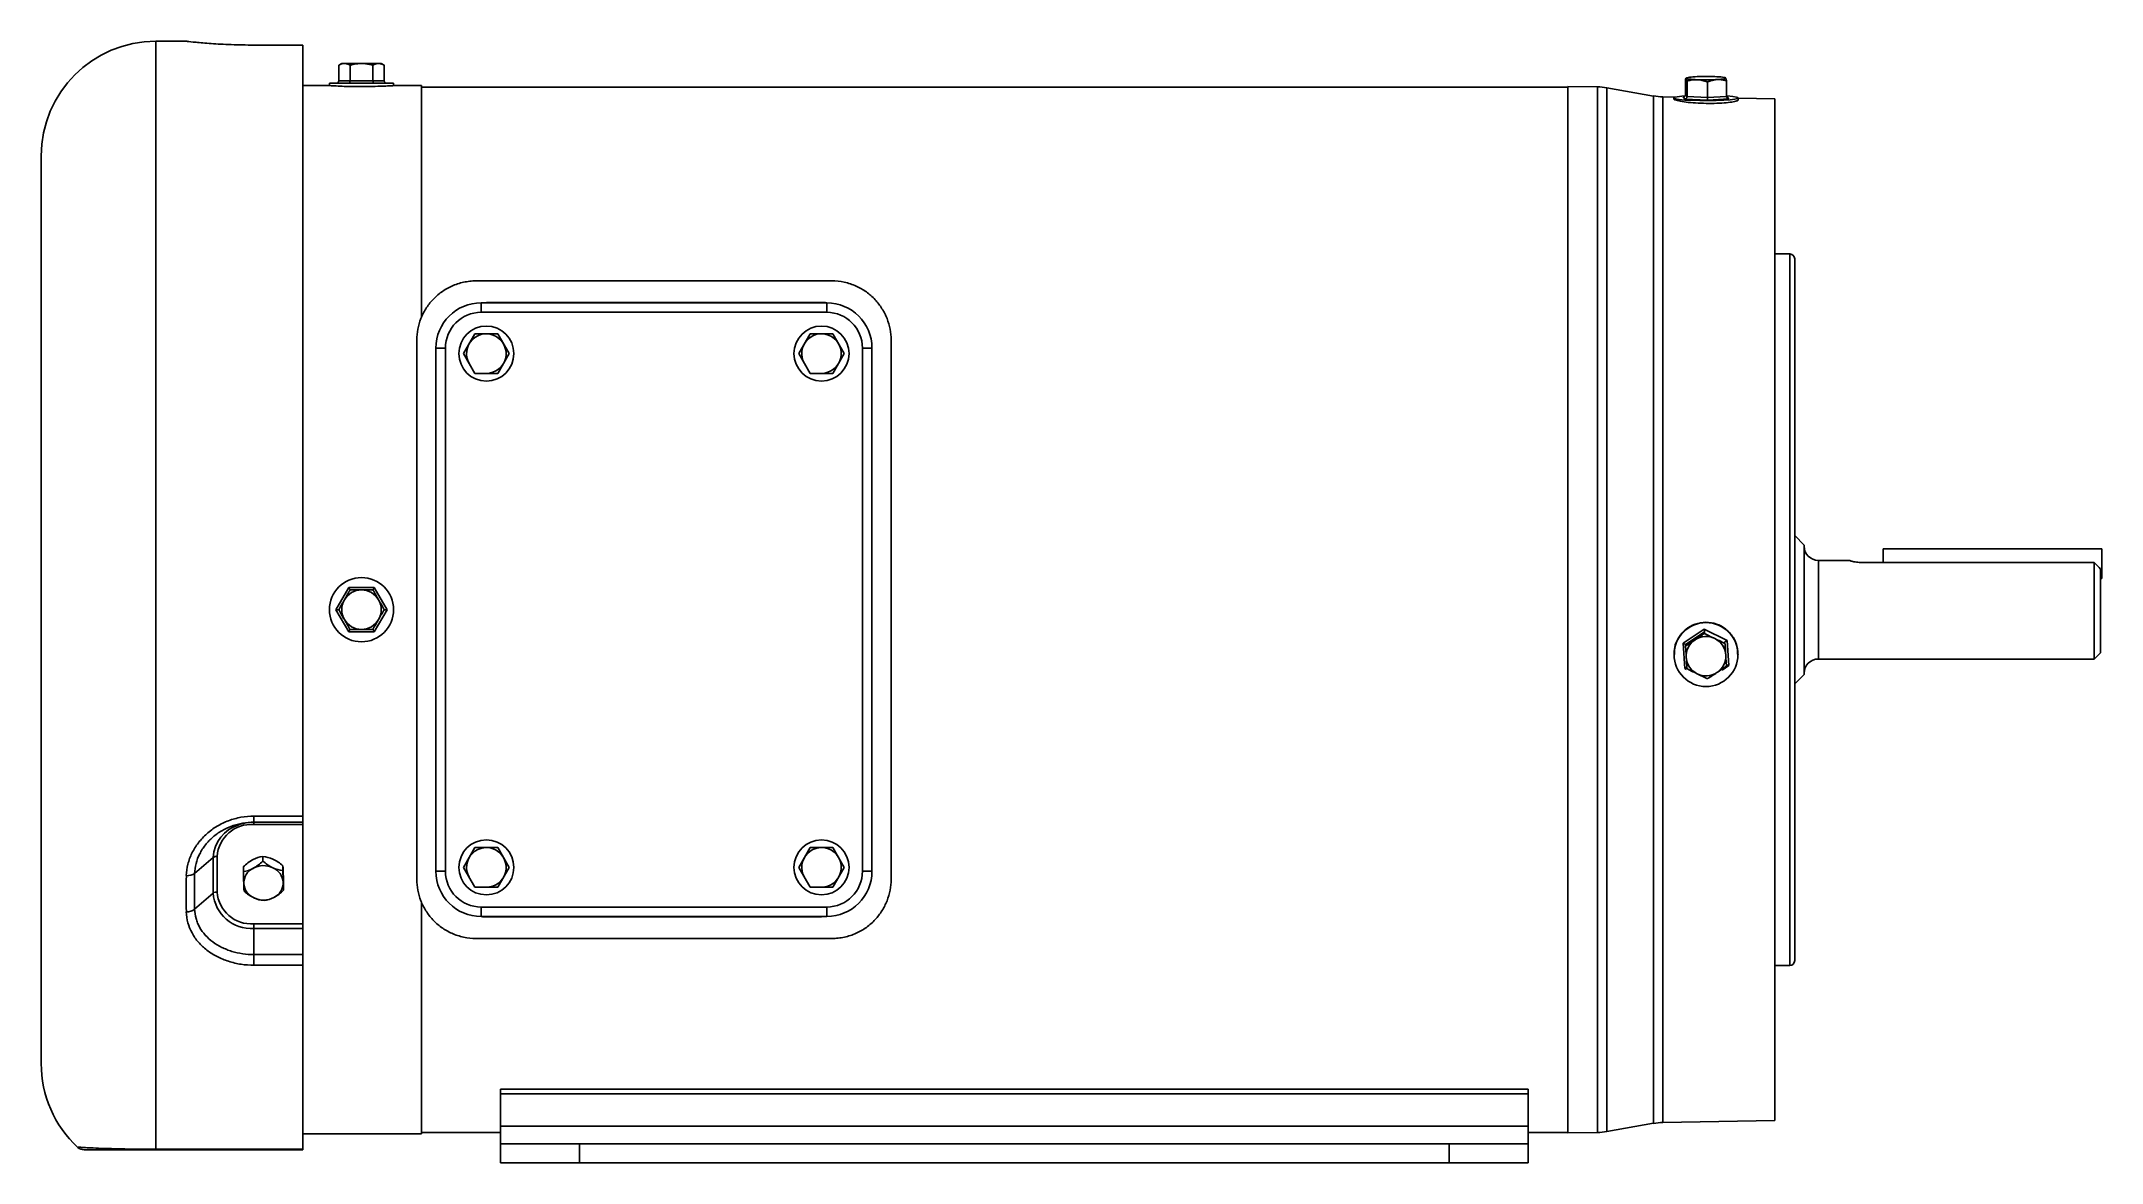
# Paper-space layout '_Front' of a CAD drawing. Header units: inches. Extents: x -6 to 7, y -3.5 to 3.6.
import ezdxf

# ---------------------------------------------------------------- set-up
doc = ezdxf.new("R2010")
doc.units = ezdxf.units.IN
doc.header["$MEASUREMENT"] = 0

psp = doc.layouts.new('_Front')

# ---------------------------------------------------------------- linework, layer by layer
at = {"color": 7, "linetype": 'Continuous', "lineweight": 25}
for p, q in [((-5.108, 3.596), (-5.305, 3.596)), ((-5.305, 3.596), (-5.305, -3.416)), ((-4.375, 3.571), (-4.685, 3.571)), ((-4.375, 3.571), (-4.685, 3.571)), ((-4.685, 3.571), (-4.685, 3.571)), ((-4.375, 3.571), (-4.375, -3.416)), ((-4.13, 3.455), (-4.149, 3.444)), ((-4.149, 3.444), (-4.149, 3.345)), ((-4.077, 3.444), (-4.077, 3.345)), ((-3.933, 3.444), (-3.933, 3.345)), ((-3.861, 3.444), (-3.88, 3.455)), ((-3.861, 3.444), (-3.861, 3.345)), ((-4.208, 3.315), (-4.375, 3.315)), ((-4.208, 3.33), (-4.208, 3.315)), ((-4.208, 3.33), (-3.802, 3.33)), ((-4.149, 3.345), (-3.861, 3.345)), ((-3.625, 3.315), (-3.805, 3.315)), ((-3.802, 3.315), (-3.802, 3.33)), ((-3.625, 3.315), (-3.625, 1.852)), ((3.625, 3.306), (-3.625, 3.306)), ((3.814, 3.307), (3.625, 3.31)), ((3.625, 3.31), (3.625, -3.31)), ((4.167, 3.249), (3.873, 3.301)), ((4.371, 3.357), (4.371, 3.258)), ((4.377, 3.364), (4.372, 3.361)), ((4.38, 3.344), (4.38, 3.246)), ((4.509, 3.338), (4.509, 3.24)), ((4.625, 3.363), (4.623, 3.364)), ((4.624, 3.362), (4.625, 3.363)), ((4.629, 3.345), (4.629, 3.247)), ((4.304, 3.242), (4.226, 3.244)), ((4.297, 3.238), (4.297, 3.23)), ((4.355, 3.244), (4.366, 3.23)), ((4.366, 3.23), (4.511, 3.224)), ((4.371, 3.258), (4.38, 3.246)), ((4.38, 3.246), (4.509, 3.24)), ((4.509, 3.24), (4.629, 3.247)), ((4.511, 3.224), (4.645, 3.231)), ((4.645, 3.231), (4.634, 3.245)), ((4.703, 3.223), (4.703, 3.238)), ((4.936, 3.231), (4.703, 3.235)), ((4.936, 3.231), (4.936, -3.231)), ((-6.031, -2.87), (-6.031, 2.87)), ((5.031, 2.25), (4.936, 2.25)), ((5.061, 2.22), (5.061, -2.22)), ((-3.28, 2.08), (-1.03, 2.08)), ((-3.248, 1.941), (-1.062, 1.941)), ((-3.248, 1.941), (-3.248, 1.881)), ((-1.062, 1.881), (-3.248, 1.881)), ((-3.215, 1.943), (-3.227, 1.941)), ((-1.095, 1.943), (-3.215, 1.943)), ((-1.062, 1.941), (-1.062, 1.881)), ((-3.655, -1.705), (-3.655, 1.705)), ((-3.359, 1.62), (-3.287, 1.745)), ((-3.143, 1.745), (-3.287, 1.745)), ((-3.143, 1.745), (-3.071, 1.62)), ((-1.239, 1.62), (-1.167, 1.745)), ((-1.023, 1.745), (-1.167, 1.745)), ((-1.023, 1.745), (-0.951, 1.62)), ((-0.655, 1.705), (-0.655, -1.705)), ((-3.534, -1.655), (-3.534, 1.655)), ((-3.534, 1.655), (-3.474, 1.655)), ((-3.474, 1.655), (-3.474, -1.655)), ((-3.287, 1.495), (-3.359, 1.62)), ((-3.143, 1.495), (-3.071, 1.62)), ((-1.167, 1.495), (-1.239, 1.62)), ((-1.023, 1.495), (-0.951, 1.62)), ((-0.836, -1.655), (-0.836, 1.655)), ((-0.836, 1.655), (-0.777, 1.655)), ((-0.777, 1.655), (-0.777, -1.655)), ((-3.287, 1.495), (-3.143, 1.495)), ((-1.167, 1.495), (-1.023, 1.495)), ((5.121, 0.409), (5.061, 0.469)), ((5.121, -0.409), (5.121, 0.409)), ((5.402, 0.312), (5.211, 0.312)), ((5.496, 0.298), (6.956, 0.298)), ((5.621, 0.385), (5.621, 0.298)), ((5.621, 0.385), (7.004, 0.385)), ((6.956, -0.312), (6.956, 0.298)), ((7.004, 0.385), (7.004, 0.197)), ((-4.086, 0.14), (-4.167, 0)), ((-3.924, 0.14), (-4.086, 0.14)), ((-3.843, 0), (-3.924, 0.14)), ((6.996, 0.256), (6.996, -0.272)), ((6.996, 0.197), (7.004, 0.197)), ((-4.167, 0), (-4.086, -0.14)), ((-3.924, -0.14), (-3.843, 0)), ((4.489, -0.123), (4.355, -0.212)), ((4.634, -0.194), (4.489, -0.123)), ((-4.086, -0.14), (-3.924, -0.14)), ((4.355, -0.212), (4.366, -0.373)), ((4.491, -0.141), (4.371, -0.221)), ((4.371, -0.23), (4.371, -0.221)), ((4.491, -0.141), (4.491, -0.15)), ((4.645, -0.354), (4.634, -0.194)), ((4.297, -0.283), (4.297, -0.283)), ((4.629, -0.357), (4.629, -0.348)), ((4.703, -0.283), (4.703, -0.282)), ((5.211, -0.312), (6.956, -0.312)), ((6.956, -0.312), (6.996, -0.272)), ((5.061, -0.469), (5.121, -0.409)), ((-4.685, -1.306), (-4.375, -1.306)), ((-4.685, -1.359), (-4.685, -1.306)), ((-4.375, -1.344), (-4.685, -1.344)), ((-4.375, -1.359), (-4.685, -1.359)), ((-4.918, -1.56), (-4.918, -1.786)), ((-4.629, -1.59), (-4.629, -1.562)), ((-3.359, -1.63), (-3.287, -1.505)), ((-3.143, -1.505), (-3.287, -1.505)), ((-3.143, -1.505), (-3.071, -1.63)), ((-1.239, -1.63), (-1.167, -1.505)), ((-1.023, -1.505), (-1.167, -1.505)), ((-1.023, -1.505), (-0.951, -1.63)), ((-5.061, -1.669), (-4.944, -1.568)), ((-4.944, -1.793), (-4.944, -1.568)), ((-4.752, -1.655), (-4.752, -1.627)), ((-4.502, -1.649), (-4.502, -1.621)), ((-3.534, -1.655), (-3.474, -1.655)), ((-3.287, -1.755), (-3.359, -1.63)), ((-3.143, -1.755), (-3.071, -1.63)), ((-1.167, -1.755), (-1.239, -1.63)), ((-1.023, -1.755), (-0.951, -1.63)), ((-0.836, -1.655), (-0.777, -1.655)), ((-5.061, -1.894), (-4.944, -1.793)), ((-4.498, -1.774), (-4.498, -1.746)), ((-3.287, -1.755), (-3.143, -1.755)), ((-1.167, -1.755), (-1.023, -1.755)), ((-3.625, -1.852), (-3.625, -3.315)), ((-3.248, -1.881), (-3.248, -1.941)), ((-3.248, -1.881), (-1.062, -1.881)), ((-1.062, -1.941), (-3.248, -1.941)), ((-3.24, -1.942), (-3.215, -1.943)), ((-3.215, -1.943), (-1.095, -1.943)), ((-1.095, -1.943), (-1.083, -1.941)), ((-1.062, -1.881), (-1.062, -1.941)), ((-4.685, -1.987), (-4.375, -1.987)), ((-4.685, -2.249), (-4.685, -1.987)), ((-4.375, -2.017), (-4.685, -2.017)), ((-1.03, -2.08), (-3.28, -2.08)), ((-4.685, -2.181), (-4.375, -2.181)), ((-4.375, -2.249), (-4.685, -2.249)), ((4.936, -2.25), (5.031, -2.25)), ((3.375, -3.034), (-3.125, -3.034)), ((-3.125, -3.499), (-3.125, -3.034)), ((3.375, -3.062), (-3.125, -3.062)), ((3.375, -3.034), (3.375, -3.499)), ((3.873, -3.301), (4.167, -3.249)), ((4.226, -3.244), (4.936, -3.231)), ((-4.375, -3.315), (-3.625, -3.315)), ((-3.625, -3.306), (-3.125, -3.306)), ((-3.125, -3.267), (3.375, -3.267)), ((-3.125, -3.379), (3.375, -3.379)), ((-2.625, -3.379), (-2.625, -3.499)), ((2.875, -3.499), (2.875, -3.379)), ((3.375, -3.306), (3.625, -3.306)), ((3.625, -3.31), (3.814, -3.307)), ((-5.305, -3.413), (-4.375, -3.413)), ((-4.375, -3.416), (-5.305, -3.416)), ((-3.125, -3.499), (3.375, -3.499))]:
    psp.add_line(p, q, dxfattribs=at)
at = {"color": 8, "linetype": 'Continuous', "lineweight": 25}
for p, q in [((3.814, -3.307), (3.814, 3.307)), ((3.873, -3.301), (3.873, 3.301)), ((4.167, -3.249), (4.167, 3.249)), ((4.226, -3.244), (4.226, 3.244)), ((5.031, 2.25), (5.031, -2.25)), ((-3.215, 1.943), (-3.215, 1.941)), ((-1.095, 1.943), (-1.095, 1.941)), ((5.211, -0.312), (5.211, 0.312)), ((4.366, -0.373), (4.377, -0.378)), ((4.603, -0.382), (4.645, -0.354)), ((-3.215, -1.943), (-3.215, -1.941)), ((-1.095, -1.943), (-1.095, -1.941))]:
    psp.add_line(p, q, dxfattribs=at)
at = {"color": 7, "linetype": 'Continuous', "lineweight": 25, "flags": 128}
for points in [[(4.368, 3.251), (4.347, 3.249), (4.318, 3.245), (4.301, 3.241), (4.298, 3.236), (4.308, 3.232), (4.331, 3.228), (4.366, 3.224), (4.41, 3.222), (4.46, 3.22), (4.513, 3.22), (4.565, 3.221), (4.613, 3.223), (4.653, 3.226), (4.682, 3.23), (4.699, 3.234), (4.702, 3.239), (4.692, 3.243), (4.669, 3.247), (4.634, 3.251), (4.629, 3.251)], [(-4.779, -1.359), (-4.735, -1.348), (-4.685, -1.344)]]:
    psp.add_lwpolyline(points, dxfattribs=at)
at = {"color": 7, "linetype": 'Continuous', "lineweight": 25}
for centre, radius in [((-3.215, 1.62), 0.174), ((-1.095, 1.62), 0.174), ((-4.005, 0), 0.203), ((4.5, -0.284), 0.202), ((-3.215, -1.63), 0.174), ((-1.095, -1.63), 0.174)]:
    psp.add_circle(centre, radius, dxfattribs=at)
for centre, radius, start, end in [((-5.305, 2.87), 0.726, 90, 180), ((3.808, 2.932), 0.375, 80, 89), ((4.233, 3.619), 0.375, 260, 269), ((5.031, 2.22), 0.03, 0, 90), ((-3.248, 1.655), 0.286, 90, 180), ((-3.248, 1.655), 0.226, 90, 180), ((-1.062, 1.655), 0.286, 0, 90), ((-1.062, 1.655), 0.226, 0, 90), ((-3.215, 1.62), 0.125, 270, 210), ((-1.095, 1.62), 0.125, 270, 210), ((5.211, 0.402), 0.09, 180, 270), ((5.211, -0.402), 0.09, 90, 180), ((-4.7, -1.577), 0.219, 86.1887, 175.5981), ((-4.92, -1.602), 0.0415, 87.0645, 125.1397), ((-4.617, -1.707), 0.146, 94.7699, 120.2251), ((-4.633, -1.711), 0.149, 63.0682, 88.4422), ((-3.215, -1.63), 0.125, 270, 210), ((-1.095, -1.63), 0.125, 270, 210), ((-0.365, -1.797), 4.749, 178.6185, 181.3815), ((-5.106, -1.597), 0.0857, 265.9042, 302.332), ((-0.47, -1.782), 4.592, 178.5951, 181.4049), ((-4.573, -1.801), 0.25, 118.1771, 135.9097), ((-4.764, -1.51), 0.146, 274.7699, 300.2251), ((2.069, -1.5), 6.823, 181.3011, 181.9393), ((-4.644, -1.731), 0.106, 116.0439, 180.2274), ((-4.809, -1.416), 0.25, 298.1771, 315.9097), ((-4.625, -1.761), 0.142, 65.2704, 117.6849), ((-4.465, -1.415), 0.24, 226.637, 245.049), ((-4.667, -1.795), 0.24, 46.637, 65.049), ((-4.608, -1.732), 0.108, 3.8739, 67.1288), ((-4.498, -1.5), 0.149, 243.0682, 268.4422), ((-6.259, -1.722), 1.76, 1.7138, 3.31), ((2.319, -1.494), 6.823, 181.3011, 181.9393), ((-11.319, -1.901), 6.823, 1.3011, 1.9393), ((-3.248, -1.655), 0.286, 180, 270), ((-3.248, -1.655), 0.226, 180, 270), ((-1.062, -1.655), 0.226, 270, 0), ((-1.062, -1.655), 0.286, 270, 0), ((-4.92, -1.827), 0.0415, 87.0645, 125.1397), ((-4.701, -1.774), 0.243, 184.4019, 273.8113), ((-4.7, -1.769), 0.219, 184.4019, 273.8113), ((-4.642, -1.724), 0.108, 183.8739, 247.1288), ((-2.991, -1.679), 1.76, 181.7138, 183.31), ((-4.583, -1.606), 0.24, 226.637, 245.049), ((-4.625, -1.695), 0.142, 245.2704, 297.6849), ((-4.617, -1.69), 0.149, 243.0682, 268.4422), ((-4.633, -1.694), 0.146, 274.7699, 300.2251), ((-4.606, -1.725), 0.106, 296.0439, 0.2274), ((-4.677, -1.6), 0.25, 298.1771, 315.9097), ((-2.741, -1.672), 1.76, 181.7138, 183.31), ((-5.11, -1.831), 0.0807, 268.2122, 307.8013), ((5.031, -2.22), 0.03, 270, 360), ((-5.305, -2.87), 0.726, 180, 227.0557), ((4.233, -3.619), 0.375, 91, 100), ((3.808, -2.932), 0.375, 271, 280), ((-5.76, -3.356), 0.06, 229.7708, 270)]:
    psp.add_arc(centre, radius, start, end, dxfattribs=at)
at = {"color": 8, "linetype": 'Continuous', "lineweight": 25}
psp.add_arc((-4.712, -1.582), 0.232, 106.7945, 176.6191, dxfattribs=at)
at = {"color": 7, "linetype": 'Continuous', "lineweight": 25}
for points, knots in [([(-4.685, 3.571), (-4.734, 3.572), (-4.831, 3.573), (-4.961, 3.581), (-5.057, 3.589), (-5.11, 3.595), (-5.109, 3.595), (-5.108, 3.595)], [0, 0, 0, 0, 0.218144, 0.436303, 0.653988, 0.868903, 1, 1, 1, 1]), ([(-4.113, 3.455), (-4.115, 3.455), (-4.118, 3.455), (-4.122, 3.454), (-4.127, 3.454), (-4.132, 3.452), (-4.14, 3.449), (-4.146, 3.446), (-4.149, 3.444)], [0, 0, 0, 0, 0.1191638, 0.2397227, 0.3618656, 0.4857743, 0.7342655, 1, 1, 1, 1]), ([(-4.077, 3.444), (-4.079, 3.445), (-4.082, 3.447), (-4.087, 3.449), (-4.091, 3.451), (-4.097, 3.453), (-4.104, 3.455), (-4.11, 3.455), (-4.113, 3.455)], [0, 0, 0, 0, 0.135068, 0.265787, 0.392274, 0.514662, 0.760355, 1, 1, 1, 1]), ([(-4.113, 3.455), (-4.102, 3.455), (-4.086, 3.455), (-4.049, 3.455), (-4.027, 3.455), (-4.005, 3.455)], [0, 0, 0, 0, 0.5, 0.5, 1, 1, 1, 1]), ([(-4.005, 3.455), (-4.008, 3.455), (-4.014, 3.455), (-4.023, 3.454), (-4.031, 3.454), (-4.043, 3.452), (-4.059, 3.449), (-4.071, 3.446), (-4.077, 3.444)], [0, 0, 0, 0, 0.119134, 0.239661, 0.361771, 0.485644, 0.734213, 1, 1, 1, 1]), ([(-3.933, 3.444), (-3.936, 3.445), (-3.942, 3.447), (-3.952, 3.449), (-3.961, 3.451), (-3.973, 3.453), (-3.987, 3.455), (-3.999, 3.455), (-4.005, 3.455)], [0, 0, 0, 0, 0.135032, 0.265717, 0.392175, 0.514535, 0.760293, 1, 1, 1, 1]), ([(-4.005, 3.455), (-3.983, 3.455), (-3.961, 3.455), (-3.924, 3.455), (-3.908, 3.455), (-3.897, 3.455)], [0, 0, 0, 0, 0.5, 0.5, 1, 1, 1, 1]), ([(-3.897, 3.455), (-3.898, 3.455), (-3.901, 3.455), (-3.906, 3.454), (-3.91, 3.454), (-3.916, 3.452), (-3.924, 3.449), (-3.93, 3.446), (-3.933, 3.444)], [0, 0, 0, 0, 0.11917, 0.239736, 0.361885, 0.4858, 0.734292, 1, 1, 1, 1]), ([(-3.861, 3.444), (-3.862, 3.445), (-3.865, 3.447), (-3.87, 3.449), (-3.875, 3.451), (-3.881, 3.453), (-3.888, 3.455), (-3.894, 3.455), (-3.897, 3.455)], [0, 0, 0, 0, 0.134916, 0.265485, 0.391827, 0.514071, 0.760071, 1, 1, 1, 1]), ([(-3.805, 3.315), (-3.804, 3.315), (-3.801, 3.315), (-3.82, 3.314), (-3.859, 3.312), (-3.916, 3.31), (-3.983, 3.309), (-4.052, 3.309), (-4.116, 3.31), (-4.167, 3.313), (-4.201, 3.315), (-4.206, 3.315), (-4.208, 3.315)], [0, 0, 0, 0, 0.036784, 0.143948, 0.251186, 0.3586, 0.466017, 0.57326, 0.680423, 0.787724, 0.895167, 1, 1, 1, 1]), ([(-4.149, 3.345), (-4.149, 3.344), (-4.149, 3.343), (-4.15, 3.341), (-4.151, 3.339), (-4.152, 3.337), (-4.154, 3.335), (-4.156, 3.333), (-4.159, 3.331), (-4.163, 3.33), (-4.165, 3.33), (-4.167, 3.33)], [0, 0, 0, 0, 0.084476, 0.171269, 0.260932, 0.353968, 0.450828, 0.574732, 0.714344, 0.833102, 1, 1, 1, 1]), ([(-4.077, 3.345), (-4.077, 3.344), (-4.077, 3.343), (-4.078, 3.341), (-4.078, 3.339), (-4.079, 3.337), (-4.08, 3.335), (-4.081, 3.333), (-4.082, 3.331), (-4.084, 3.33), (-4.085, 3.33), (-4.086, 3.33)], [0, 0, 0, 0, 0.084476, 0.171269, 0.260932, 0.353968, 0.450828, 0.574732, 0.714344, 0.833102, 1, 1, 1, 1]), ([(-3.933, 3.345), (-3.933, 3.344), (-3.933, 3.343), (-3.932, 3.341), (-3.932, 3.339), (-3.931, 3.337), (-3.93, 3.335), (-3.929, 3.333), (-3.928, 3.331), (-3.926, 3.33), (-3.925, 3.33), (-3.924, 3.33)], [0, 0, 0, 0, 0.084477, 0.171274, 0.260945, 0.353994, 0.45087, 0.574655, 0.714328, 0.833072, 1, 1, 1, 1]), ([(-3.861, 3.345), (-3.861, 3.344), (-3.861, 3.343), (-3.86, 3.341), (-3.859, 3.339), (-3.858, 3.337), (-3.856, 3.335), (-3.854, 3.333), (-3.851, 3.331), (-3.847, 3.33), (-3.845, 3.33), (-3.843, 3.33)], [0, 0, 0, 0, 0.084477, 0.171274, 0.260945, 0.353994, 0.45087, 0.574655, 0.714328, 0.833072, 1, 1, 1, 1]), ([(4.375, 3.361), (4.375, 3.362), (4.375, 3.362), (4.374, 3.362), (4.374, 3.362), (4.373, 3.362), (4.372, 3.36), (4.371, 3.358), (4.371, 3.357)], [0, 0, 0, 0, 0.1191638, 0.2397227, 0.3618656, 0.4857743, 0.7342655, 1, 1, 1, 1]), ([(4.431, 3.371), (4.412, 3.37), (4.398, 3.369), (4.378, 3.365), (4.374, 3.363), (4.375, 3.361)], [0, 0, 0, 0, 0.5, 0.5, 1, 1, 1, 1]), ([(4.375, 3.361), (4.377, 3.36), (4.384, 3.358), (4.408, 3.355), (4.425, 3.353), (4.445, 3.352)], [0, 0, 0, 0, 0.5, 0.5, 1, 1, 1, 1]), ([(4.38, 3.344), (4.38, 3.345), (4.379, 3.347), (4.379, 3.351), (4.378, 3.353), (4.377, 3.356), (4.376, 3.359), (4.376, 3.361), (4.375, 3.361)], [0, 0, 0, 0, 0.1350681, 0.2657866, 0.3922742, 0.5146617, 0.7603551, 1, 1, 1, 1]), ([(4.445, 3.352), (4.442, 3.352), (4.437, 3.353), (4.429, 3.352), (4.421, 3.352), (4.41, 3.351), (4.397, 3.348), (4.386, 3.346), (4.38, 3.344)], [0, 0, 0, 0, 0.119134, 0.239661, 0.361771, 0.485644, 0.734213, 1, 1, 1, 1]), ([(4.555, 3.372), (4.536, 3.373), (4.514, 3.373), (4.47, 3.373), (4.449, 3.372), (4.431, 3.371)], [0, 0, 0, 0, 0.5, 0.5, 1, 1, 1, 1]), ([(4.445, 3.352), (4.464, 3.352), (4.486, 3.351), (4.53, 3.351), (4.551, 3.352), (4.569, 3.353)], [0, 0, 0, 0, 0.5, 0.5, 1, 1, 1, 1]), ([(4.509, 3.338), (4.507, 3.339), (4.501, 3.341), (4.493, 3.344), (4.485, 3.346), (4.474, 3.349), (4.461, 3.351), (4.45, 3.352), (4.445, 3.352)], [0, 0, 0, 0, 0.135032, 0.265717, 0.392175, 0.514535, 0.760293, 1, 1, 1, 1]), ([(4.569, 3.353), (4.567, 3.353), (4.562, 3.353), (4.555, 3.352), (4.547, 3.35), (4.537, 3.348), (4.525, 3.344), (4.515, 3.34), (4.509, 3.338)], [0, 0, 0, 0, 0.11917, 0.239736, 0.361885, 0.4858, 0.734292, 1, 1, 1, 1]), ([(4.625, 3.363), (4.623, 3.365), (4.616, 3.367), (4.592, 3.37), (4.575, 3.371), (4.555, 3.372)], [0, 0, 0, 0, 0.5, 0.5, 1, 1, 1, 1]), ([(4.569, 3.353), (4.588, 3.354), (4.602, 3.356), (4.622, 3.359), (4.626, 3.361), (4.625, 3.363)], [0, 0, 0, 0, 0.5, 0.5, 1, 1, 1, 1]), ([(4.629, 3.345), (4.627, 3.346), (4.622, 3.348), (4.614, 3.349), (4.606, 3.351), (4.596, 3.352), (4.584, 3.354), (4.574, 3.353), (4.569, 3.353)], [0, 0, 0, 0, 0.1349157, 0.2654853, 0.3918269, 0.5140709, 0.7600707, 1, 1, 1, 1]), ([(4.625, 3.363), (4.625, 3.363), (4.625, 3.362), (4.626, 3.361), (4.626, 3.359), (4.627, 3.356), (4.628, 3.352), (4.629, 3.348), (4.629, 3.345)], [0, 0, 0, 0, 0.119164, 0.239723, 0.361866, 0.485774, 0.734265, 1, 1, 1, 1]), ([(4.701, 3.223), (4.702, 3.223), (4.705, 3.221), (4.69, 3.216), (4.656, 3.209), (4.601, 3.204), (4.536, 3.202), (4.466, 3.203), (4.401, 3.207), (4.346, 3.214), (4.311, 3.222), (4.295, 3.228), (4.298, 3.23), (4.299, 3.23)], [0, 0, 0, 0, 0.015122, 0.122403, 0.229702, 0.3371, 0.444474, 0.551699, 0.658898, 0.7663, 0.873872, 0.981309, 1, 1, 1, 1]), ([(4.371, 3.258), (4.37, 3.257), (4.37, 3.256), (4.37, 3.254), (4.369, 3.252), (4.368, 3.25), (4.366, 3.248), (4.364, 3.246), (4.362, 3.245), (4.358, 3.244), (4.356, 3.244), (4.355, 3.244)], [0, 0, 0, 0, 0.084476, 0.171269, 0.260932, 0.353968, 0.450828, 0.574732, 0.714344, 0.833102, 1, 1, 1, 1]), ([(4.38, 3.246), (4.38, 3.245), (4.38, 3.243), (4.379, 3.241), (4.379, 3.239), (4.378, 3.237), (4.376, 3.235), (4.374, 3.233), (4.372, 3.231), (4.369, 3.23), (4.367, 3.23), (4.366, 3.23)], [0, 0, 0, 0, 0.084476, 0.171269, 0.260932, 0.353968, 0.450828, 0.574732, 0.714344, 0.833102, 1, 1, 1, 1]), ([(4.509, 3.24), (4.509, 3.239), (4.509, 3.238), (4.51, 3.236), (4.51, 3.233), (4.51, 3.231), (4.51, 3.229), (4.51, 3.227), (4.51, 3.226), (4.51, 3.224), (4.511, 3.224), (4.511, 3.224)], [0, 0, 0, 0, 0.084477, 0.171274, 0.260945, 0.353994, 0.45087, 0.574655, 0.714328, 0.833072, 1, 1, 1, 1]), ([(4.629, 3.247), (4.63, 3.246), (4.63, 3.245), (4.63, 3.243), (4.631, 3.241), (4.632, 3.239), (4.634, 3.237), (4.636, 3.235), (4.638, 3.233), (4.642, 3.232), (4.644, 3.232), (4.645, 3.231)], [0, 0, 0, 0, 0.0844767, 0.1712737, 0.260945, 0.3539937, 0.4508699, 0.574655, 0.7143281, 0.8330716, 1, 1, 1, 1]), ([(-3.655, 1.705), (-3.655, 1.729), (-3.653, 1.752), (-3.644, 1.797), (-3.638, 1.82), (-3.625, 1.852), (-3.62, 1.863), (-3.61, 1.884), (-3.604, 1.894), (-3.585, 1.924), (-3.571, 1.943), (-3.538, 1.978), (-3.519, 1.995), (-3.479, 2.024), (-3.457, 2.036), (-3.422, 2.052), (-3.41, 2.057), (-3.385, 2.065), (-3.372, 2.069), (-3.347, 2.074), (-3.334, 2.076), (-3.307, 2.079), (-3.294, 2.08), (-3.28, 2.08)], [0, 0, 0, 0, 0.125, 0.125, 0.25, 0.25, 0.3125, 0.3125, 0.375, 0.375, 0.5, 0.5, 0.625, 0.625, 0.75, 0.75, 0.8125, 0.8125, 0.875, 0.875, 0.9375, 0.9375, 1, 1, 1, 1]), ([(-1.03, 2.08), (-1.003, 2.08), (-0.977, 2.077), (-0.938, 2.069), (-0.925, 2.065), (-0.9, 2.057), (-0.888, 2.052), (-0.865, 2.042), (-0.854, 2.036), (-0.832, 2.024), (-0.821, 2.017), (-0.791, 1.995), (-0.773, 1.979), (-0.748, 1.952), (-0.74, 1.943), (-0.725, 1.924), (-0.719, 1.914), (-0.7, 1.884), (-0.689, 1.864), (-0.672, 1.82), (-0.666, 1.797), (-0.657, 1.752), (-0.655, 1.729), (-0.655, 1.705)], [0, 0, 0, 0, 0.125, 0.125, 0.1875, 0.1875, 0.25, 0.25, 0.3125, 0.3125, 0.375, 0.375, 0.5, 0.5, 0.5625, 0.5625, 0.625, 0.625, 0.75, 0.75, 0.875, 0.875, 1, 1, 1, 1]), ([(-1.064, 1.941), (-1.064, 1.941), (-1.074, 1.944), (-1.085, 1.943), (-1.095, 1.943)], [0, 0, 0, 0, 0.04478, 1, 1, 1, 1]), ([(5.496, 0.298), (5.49, 0.298), (5.483, 0.298), (5.471, 0.299), (5.465, 0.299), (5.454, 0.301), (5.449, 0.302), (5.438, 0.303), (5.434, 0.304), (5.421, 0.307), (5.414, 0.309), (5.407, 0.311), (5.405, 0.311), (5.402, 0.312), (5.402, 0.312), (5.402, 0.312)], [0, 0, 0, 0, 0.125, 0.125, 0.25, 0.25, 0.375, 0.375, 0.5, 0.5, 0.75, 0.75, 0.875, 0.875, 1, 1, 1, 1]), ([(-4.086, 0.14), (-4.085, 0.139), (-4.084, 0.138), (-4.083, 0.136), (-4.082, 0.133), (-4.081, 0.131), (-4.079, 0.129), (-4.078, 0.127), (-4.077, 0.125), (-4.077, 0.125), (-4.077, 0.125)], [0, 0, 0, 0, 0.1168102, 0.2121776, 0.2860986, 0.4258117, 0.549727, 0.7088181, 0.8581317, 1, 1, 1, 1]), ([(-3.933, 0.125), (-3.933, 0.125), (-3.933, 0.125), (-3.932, 0.126), (-3.932, 0.126), (-3.931, 0.128), (-3.93, 0.129), (-3.929, 0.131), (-3.928, 0.134), (-3.926, 0.137), (-3.925, 0.139), (-3.924, 0.14)], [0, 0, 0, 0, 0.084477, 0.171274, 0.260945, 0.353994, 0.45087, 0.574655, 0.714328, 0.833072, 1, 1, 1, 1]), ([(-4.149, 0), (-4.149, 0), (-4.149, 0), (-4.15, 0), (-4.151, 0), (-4.152, 0), (-4.154, 0), (-4.156, 0), (-4.159, 0), (-4.163, 0), (-4.165, 0), (-4.167, 0)], [0, 0, 0, 0, 0.084476, 0.171269, 0.260932, 0.353968, 0.450828, 0.574732, 0.714344, 0.833102, 1, 1, 1, 1]), ([(-4.149, 0), (-4.148, 0.003), (-4.145, 0.008), (-4.14, 0.016), (-4.135, 0.024), (-4.129, 0.034), (-4.122, 0.047), (-4.116, 0.057), (-4.113, 0.062)], [0, 0, 0, 0, 0.134916, 0.265485, 0.391827, 0.514071, 0.760071, 1, 1, 1, 1]), ([(-4.113, -0.062), (-4.115, -0.06), (-4.118, -0.055), (-4.122, -0.047), (-4.127, -0.04), (-4.132, -0.029), (-4.14, -0.016), (-4.146, -0.005), (-4.149, 0)], [0, 0, 0, 0, 0.1191638, 0.2397227, 0.3618656, 0.4857743, 0.7342655, 1, 1, 1, 1]), ([(-4.113, 0.062), (-4.124, 0.044), (-4.13, 0.022), (-4.13, -0.022), (-4.124, -0.044), (-4.113, -0.062)], [0, 0, 0, 0, 0.5, 0.5, 1, 1, 1, 1]), ([(-4.005, 0.125), (-4.027, 0.125), (-4.049, 0.119), (-4.086, 0.097), (-4.102, 0.081), (-4.113, 0.062)], [0, 0, 0, 0, 0.5, 0.5, 1, 1, 1, 1]), ([(-4.113, 0.062), (-4.112, 0.065), (-4.109, 0.07), (-4.104, 0.078), (-4.1, 0.085), (-4.094, 0.096), (-4.086, 0.109), (-4.08, 0.12), (-4.077, 0.125)], [0, 0, 0, 0, 0.11917, 0.239736, 0.361885, 0.4858, 0.734292, 1, 1, 1, 1]), ([(-4.077, 0.125), (-4.074, 0.125), (-4.068, 0.125), (-4.058, 0.125), (-4.049, 0.125), (-4.037, 0.125), (-4.023, 0.125), (-4.011, 0.125), (-4.005, 0.125)], [0, 0, 0, 0, 0.135032, 0.265717, 0.392175, 0.514535, 0.760293, 1, 1, 1, 1]), ([(-3.897, 0.062), (-3.908, 0.081), (-3.924, 0.097), (-3.961, 0.119), (-3.983, 0.125), (-4.005, 0.125)], [0, 0, 0, 0, 0.5, 0.5, 1, 1, 1, 1]), ([(-4.005, 0.125), (-4.002, 0.125), (-3.996, 0.125), (-3.987, 0.125), (-3.979, 0.125), (-3.967, 0.125), (-3.951, 0.125), (-3.939, 0.125), (-3.933, 0.125)], [0, 0, 0, 0, 0.119134, 0.239661, 0.361771, 0.485644, 0.734213, 1, 1, 1, 1]), ([(-3.933, 0.125), (-3.931, 0.122), (-3.928, 0.117), (-3.923, 0.109), (-3.919, 0.101), (-3.913, 0.091), (-3.906, 0.078), (-3.9, 0.068), (-3.897, 0.062)], [0, 0, 0, 0, 0.135068, 0.265787, 0.392274, 0.514662, 0.760355, 1, 1, 1, 1]), ([(-3.897, 0.062), (-3.895, 0.06), (-3.892, 0.055), (-3.888, 0.047), (-3.883, 0.04), (-3.878, 0.029), (-3.87, 0.016), (-3.864, 0.005), (-3.861, 0)], [0, 0, 0, 0, 0.119164, 0.239723, 0.361866, 0.485774, 0.734265, 1, 1, 1, 1]), ([(-3.897, -0.062), (-3.886, -0.044), (-3.88, -0.022), (-3.88, 0.022), (-3.886, 0.044), (-3.897, 0.062)], [0, 0, 0, 0, 0.5, 0.5, 1, 1, 1, 1]), ([(-3.861, 0), (-3.862, -0.003), (-3.865, -0.008), (-3.87, -0.016), (-3.875, -0.024), (-3.881, -0.034), (-3.888, -0.047), (-3.894, -0.057), (-3.897, -0.062)], [0, 0, 0, 0, 0.1349157, 0.2654853, 0.3918269, 0.5140709, 0.7600707, 1, 1, 1, 1]), ([(-3.861, 0), (-3.861, 0), (-3.861, 0), (-3.86, 0), (-3.859, 0), (-3.858, 0), (-3.856, 0), (-3.854, 0), (-3.851, 0), (-3.847, 0), (-3.845, 0), (-3.843, 0)], [0, 0, 0, 0, 0.084477, 0.171274, 0.260945, 0.353994, 0.45087, 0.574655, 0.714328, 0.833072, 1, 1, 1, 1]), ([(-4.113, -0.062), (-4.102, -0.081), (-4.086, -0.097), (-4.049, -0.119), (-4.027, -0.125), (-4.005, -0.125)], [0, 0, 0, 0, 0.5, 0.5, 1, 1, 1, 1]), ([(-4.077, -0.125), (-4.079, -0.122), (-4.082, -0.117), (-4.087, -0.109), (-4.091, -0.101), (-4.097, -0.091), (-4.104, -0.078), (-4.11, -0.068), (-4.113, -0.062)], [0, 0, 0, 0, 0.135068, 0.265787, 0.392274, 0.514662, 0.760355, 1, 1, 1, 1]), ([(-4.077, -0.125), (-4.077, -0.125), (-4.077, -0.125), (-4.078, -0.126), (-4.078, -0.126), (-4.079, -0.128), (-4.08, -0.129), (-4.081, -0.131), (-4.082, -0.134), (-4.084, -0.137), (-4.085, -0.139), (-4.086, -0.14)], [0, 0, 0, 0, 0.084476, 0.171269, 0.260932, 0.353968, 0.450828, 0.574732, 0.714344, 0.833102, 1, 1, 1, 1]), ([(-4.005, -0.125), (-4.008, -0.125), (-4.014, -0.125), (-4.023, -0.125), (-4.031, -0.125), (-4.043, -0.125), (-4.059, -0.125), (-4.071, -0.125), (-4.077, -0.125)], [0, 0, 0, 0, 0.119134, 0.239661, 0.361771, 0.485644, 0.734213, 1, 1, 1, 1]), ([(-4.005, -0.125), (-3.983, -0.125), (-3.961, -0.119), (-3.924, -0.097), (-3.908, -0.081), (-3.897, -0.062)], [0, 0, 0, 0, 0.5, 0.5, 1, 1, 1, 1]), ([(-3.933, -0.125), (-3.936, -0.125), (-3.942, -0.125), (-3.952, -0.125), (-3.961, -0.125), (-3.973, -0.125), (-3.987, -0.125), (-3.999, -0.125), (-4.005, -0.125)], [0, 0, 0, 0, 0.135032, 0.265717, 0.392175, 0.514535, 0.760293, 1, 1, 1, 1]), ([(-3.897, -0.062), (-3.898, -0.065), (-3.901, -0.07), (-3.906, -0.078), (-3.91, -0.085), (-3.916, -0.096), (-3.924, -0.109), (-3.93, -0.12), (-3.933, -0.125)], [0, 0, 0, 0, 0.11917, 0.239736, 0.361885, 0.4858, 0.734292, 1, 1, 1, 1]), ([(-3.933, -0.125), (-3.933, -0.125), (-3.933, -0.125), (-3.932, -0.126), (-3.932, -0.126), (-3.931, -0.128), (-3.93, -0.129), (-3.929, -0.131), (-3.928, -0.134), (-3.926, -0.137), (-3.925, -0.139), (-3.924, -0.14)], [0, 0, 0, 0, 0.084477, 0.171274, 0.260945, 0.353994, 0.45087, 0.574655, 0.714328, 0.833072, 1, 1, 1, 1]), ([(4.3, -0.283), (4.3, -0.268), (4.299, -0.231), (4.325, -0.174), (4.37, -0.122), (4.43, -0.088), (4.499, -0.076), (4.567, -0.087), (4.628, -0.12), (4.674, -0.172), (4.7, -0.228), (4.7, -0.267), (4.7, -0.282)], [0, 0, 0, 0, 0.069121, 0.176133, 0.283352, 0.390848, 0.498342, 0.605608, 0.712752, 0.820005, 0.927376, 1, 1, 1, 1]), ([(4.489, -0.123), (4.489, -0.124), (4.49, -0.125), (4.49, -0.128), (4.49, -0.13), (4.49, -0.133), (4.49, -0.136), (4.49, -0.139), (4.491, -0.14), (4.491, -0.141), (4.491, -0.141)], [0, 0, 0, 0, 0.11681, 0.212178, 0.286099, 0.425812, 0.549727, 0.708818, 0.858132, 1, 1, 1, 1]), ([(4.371, -0.221), (4.37, -0.221), (4.37, -0.221), (4.37, -0.22), (4.369, -0.22), (4.368, -0.219), (4.366, -0.218), (4.364, -0.217), (4.362, -0.215), (4.358, -0.214), (4.356, -0.213), (4.355, -0.212)], [0, 0, 0, 0, 0.084476, 0.171269, 0.260932, 0.353968, 0.450828, 0.574732, 0.714344, 0.833102, 1, 1, 1, 1]), ([(4.371, -0.23), (4.373, -0.228), (4.378, -0.225), (4.386, -0.22), (4.394, -0.215), (4.404, -0.208), (4.416, -0.2), (4.426, -0.194), (4.431, -0.191)], [0, 0, 0, 0, 0.1349157, 0.2654853, 0.3918269, 0.5140709, 0.7600707, 1, 1, 1, 1]), ([(4.375, -0.302), (4.375, -0.299), (4.375, -0.294), (4.374, -0.285), (4.374, -0.276), (4.373, -0.264), (4.372, -0.248), (4.371, -0.236), (4.371, -0.23)], [0, 0, 0, 0, 0.119164, 0.239723, 0.361866, 0.485774, 0.734265, 1, 1, 1, 1]), ([(4.431, -0.191), (4.412, -0.203), (4.398, -0.22), (4.378, -0.259), (4.374, -0.281), (4.375, -0.302)], [0, 0, 0, 0, 0.5, 0.5, 1, 1, 1, 1]), ([(4.431, -0.191), (4.433, -0.189), (4.438, -0.186), (4.445, -0.181), (4.453, -0.176), (4.463, -0.169), (4.475, -0.16), (4.485, -0.153), (4.491, -0.15)], [0, 0, 0, 0, 0.11917, 0.239736, 0.361885, 0.4858, 0.734292, 1, 1, 1, 1]), ([(4.555, -0.182), (4.536, -0.173), (4.514, -0.168), (4.47, -0.171), (4.449, -0.179), (4.431, -0.191)], [0, 0, 0, 0, 0.5, 0.5, 1, 1, 1, 1]), ([(4.491, -0.15), (4.493, -0.151), (4.499, -0.154), (4.507, -0.158), (4.515, -0.163), (4.526, -0.168), (4.539, -0.175), (4.55, -0.18), (4.555, -0.182)], [0, 0, 0, 0, 0.135032, 0.265717, 0.392175, 0.514535, 0.760293, 1, 1, 1, 1]), ([(4.625, -0.286), (4.623, -0.264), (4.616, -0.243), (4.592, -0.207), (4.575, -0.192), (4.555, -0.182)], [0, 0, 0, 0, 0.5, 0.5, 1, 1, 1, 1]), ([(4.555, -0.182), (4.558, -0.184), (4.563, -0.186), (4.571, -0.19), (4.579, -0.194), (4.59, -0.199), (4.603, -0.206), (4.614, -0.211), (4.62, -0.213)], [0, 0, 0, 0, 0.119134, 0.2396613, 0.3617706, 0.4856436, 0.7342133, 1, 1, 1, 1]), ([(4.62, -0.205), (4.62, -0.205), (4.62, -0.204), (4.621, -0.204), (4.621, -0.203), (4.622, -0.202), (4.624, -0.201), (4.626, -0.2), (4.628, -0.198), (4.631, -0.196), (4.633, -0.195), (4.634, -0.194)], [0, 0, 0, 0, 0.084477, 0.171274, 0.260945, 0.353994, 0.45087, 0.574655, 0.714328, 0.833072, 1, 1, 1, 1]), ([(4.62, -0.213), (4.62, -0.216), (4.621, -0.223), (4.621, -0.232), (4.622, -0.242), (4.623, -0.254), (4.624, -0.268), (4.624, -0.28), (4.625, -0.286)], [0, 0, 0, 0, 0.135068, 0.265787, 0.392274, 0.514662, 0.760355, 1, 1, 1, 1]), ([(4.38, -0.364), (4.38, -0.364), (4.38, -0.364), (4.379, -0.364), (4.379, -0.365), (4.378, -0.365), (4.376, -0.366), (4.374, -0.367), (4.372, -0.369), (4.369, -0.371), (4.367, -0.372), (4.366, -0.373)], [0, 0, 0, 0, 0.084476, 0.171269, 0.260932, 0.353968, 0.450828, 0.574732, 0.714344, 0.833102, 1, 1, 1, 1]), ([(4.375, -0.302), (4.377, -0.324), (4.384, -0.345), (4.408, -0.381), (4.425, -0.396), (4.445, -0.406)], [0, 0, 0, 0, 0.5, 0.5, 1, 1, 1, 1]), ([(4.38, -0.373), (4.38, -0.37), (4.379, -0.364), (4.379, -0.355), (4.378, -0.346), (4.377, -0.334), (4.376, -0.32), (4.376, -0.308), (4.375, -0.302)], [0, 0, 0, 0, 0.135068, 0.265787, 0.392274, 0.514662, 0.760355, 1, 1, 1, 1]), ([(4.445, -0.406), (4.442, -0.405), (4.437, -0.402), (4.429, -0.398), (4.421, -0.394), (4.41, -0.389), (4.397, -0.382), (4.386, -0.376), (4.38, -0.373)], [0, 0, 0, 0, 0.119134, 0.2396613, 0.3617706, 0.4856436, 0.7342133, 1, 1, 1, 1]), ([(4.569, -0.398), (4.588, -0.386), (4.602, -0.369), (4.622, -0.33), (4.626, -0.308), (4.625, -0.286)], [0, 0, 0, 0, 0.5, 0.5, 1, 1, 1, 1]), ([(4.629, -0.357), (4.627, -0.359), (4.622, -0.362), (4.614, -0.368), (4.606, -0.373), (4.596, -0.379), (4.584, -0.388), (4.574, -0.394), (4.569, -0.398)], [0, 0, 0, 0, 0.134916, 0.265485, 0.391827, 0.514071, 0.760071, 1, 1, 1, 1]), ([(4.625, -0.286), (4.625, -0.289), (4.625, -0.295), (4.626, -0.303), (4.626, -0.312), (4.627, -0.324), (4.628, -0.339), (4.629, -0.351), (4.629, -0.357)], [0, 0, 0, 0, 0.119164, 0.239723, 0.361866, 0.485774, 0.734265, 1, 1, 1, 1]), ([(4.629, -0.348), (4.63, -0.348), (4.63, -0.348), (4.63, -0.348), (4.631, -0.348), (4.632, -0.349), (4.634, -0.349), (4.636, -0.35), (4.638, -0.351), (4.642, -0.353), (4.644, -0.354), (4.645, -0.354)], [0, 0, 0, 0, 0.084477, 0.171274, 0.260945, 0.353994, 0.45087, 0.574655, 0.714328, 0.833072, 1, 1, 1, 1]), ([(4.445, -0.406), (4.464, -0.415), (4.486, -0.42), (4.53, -0.417), (4.551, -0.41), (4.569, -0.398)], [0, 0, 0, 0, 0.5, 0.5, 1, 1, 1, 1]), ([(4.509, -0.437), (4.507, -0.435), (4.501, -0.433), (4.493, -0.429), (4.485, -0.425), (4.474, -0.42), (4.461, -0.414), (4.45, -0.408), (4.445, -0.406)], [0, 0, 0, 0, 0.135032, 0.265717, 0.392175, 0.514535, 0.760293, 1, 1, 1, 1]), ([(4.569, -0.398), (4.567, -0.399), (4.562, -0.403), (4.555, -0.407), (4.547, -0.412), (4.537, -0.419), (4.525, -0.427), (4.515, -0.433), (4.509, -0.437)], [0, 0, 0, 0, 0.1191705, 0.2397359, 0.3618852, 0.4858002, 0.7342924, 1, 1, 1, 1]), ([(-5.113, -1.682), (-5.112, -1.658), (-5.109, -1.634), (-5.1, -1.598), (-5.096, -1.586), (-5.088, -1.562), (-5.083, -1.551), (-5.066, -1.517), (-5.052, -1.495), (-5.029, -1.464), (-5.02, -1.454), (-5.002, -1.435), (-4.993, -1.426), (-4.964, -1.4), (-4.942, -1.384), (-4.907, -1.363), (-4.895, -1.357), (-4.871, -1.345), (-4.846, -1.334), (-4.821, -1.326), (-4.794, -1.319), (-4.781, -1.316), (-4.74, -1.308), (-4.713, -1.306), (-4.685, -1.306)], [0, 0, 0, 0, 0.125, 0.125, 0.1875, 0.1875, 0.25, 0.25, 0.375, 0.375, 0.4375, 0.4375, 0.5, 0.5, 0.625, 0.625, 0.6875, 0.6875, 0.75, 0.8125, 0.8125, 0.875, 0.875, 1, 1, 1, 1]), ([(-4.685, -1.344), (-4.709, -1.344), (-4.733, -1.346), (-4.768, -1.352), (-4.779, -1.355), (-4.802, -1.361), (-4.814, -1.365), (-4.847, -1.377), (-4.868, -1.387), (-4.909, -1.41), (-4.928, -1.424), (-4.963, -1.454), (-4.978, -1.471), (-4.999, -1.497), (-5.006, -1.506), (-5.018, -1.525), (-5.023, -1.535), (-5.038, -1.564), (-5.046, -1.585), (-5.057, -1.627), (-5.06, -1.648), (-5.061, -1.669)], [0, 0, 0, 0, 0.125, 0.125, 0.1875, 0.1875, 0.25, 0.25, 0.375, 0.375, 0.5, 0.5, 0.625, 0.625, 0.6875, 0.6875, 0.75, 0.75, 0.875, 0.875, 1, 1, 1, 1]), ([(-3.28, -2.08), (-3.307, -2.08), (-3.333, -2.077), (-3.372, -2.069), (-3.385, -2.065), (-3.41, -2.057), (-3.422, -2.052), (-3.445, -2.042), (-3.456, -2.036), (-3.478, -2.024), (-3.489, -2.017), (-3.519, -1.995), (-3.537, -1.979), (-3.562, -1.952), (-3.57, -1.943), (-3.585, -1.924), (-3.591, -1.914), (-3.61, -1.884), (-3.621, -1.864), (-3.638, -1.82), (-3.644, -1.797), (-3.653, -1.752), (-3.655, -1.729), (-3.655, -1.705)], [0, 0, 0, 0, 0.125, 0.125, 0.1875, 0.1875, 0.25, 0.25, 0.3125, 0.3125, 0.375, 0.375, 0.5, 0.5, 0.5625, 0.5625, 0.625, 0.625, 0.75, 0.75, 0.875, 0.875, 1, 1, 1, 1]), ([(-0.655, -1.705), (-0.655, -1.729), (-0.657, -1.752), (-0.666, -1.797), (-0.672, -1.82), (-0.685, -1.852), (-0.69, -1.863), (-0.7, -1.884), (-0.706, -1.894), (-0.725, -1.924), (-0.739, -1.943), (-0.772, -1.978), (-0.791, -1.995), (-0.831, -2.024), (-0.853, -2.036), (-0.888, -2.052), (-0.9, -2.057), (-0.925, -2.065), (-0.938, -2.069), (-0.963, -2.074), (-0.976, -2.076), (-1.003, -2.079), (-1.016, -2.08), (-1.03, -2.08)], [0, 0, 0, 0, 0.125, 0.125, 0.25, 0.25, 0.3125, 0.3125, 0.375, 0.375, 0.5, 0.5, 0.625, 0.625, 0.75, 0.75, 0.8125, 0.8125, 0.875, 0.875, 0.9375, 0.9375, 1, 1, 1, 1]), ([(-4.685, -2.249), (-4.713, -2.249), (-4.74, -2.247), (-4.78, -2.241), (-4.793, -2.238), (-4.82, -2.232), (-4.833, -2.228), (-4.871, -2.216), (-4.895, -2.206), (-4.941, -2.183), (-4.963, -2.169), (-5.003, -2.138), (-5.021, -2.122), (-5.044, -2.094), (-5.052, -2.085), (-5.065, -2.065), (-5.071, -2.055), (-5.088, -2.024), (-5.097, -2.003), (-5.109, -1.958), (-5.112, -1.935), (-5.113, -1.911)], [0, 0, 0, 0, 0.125, 0.125, 0.1875, 0.1875, 0.25, 0.25, 0.375, 0.375, 0.5, 0.5, 0.625, 0.625, 0.6875, 0.6875, 0.75, 0.75, 0.875, 0.875, 1, 1, 1, 1]), ([(-5.061, -1.894), (-5.06, -1.915), (-5.057, -1.934), (-5.049, -1.963), (-5.046, -1.973), (-5.038, -1.991), (-5.034, -2), (-5.019, -2.027), (-5.007, -2.043), (-4.979, -2.074), (-4.963, -2.089), (-4.928, -2.115), (-4.909, -2.126), (-4.879, -2.141), (-4.868, -2.145), (-4.847, -2.154), (-4.836, -2.158), (-4.803, -2.168), (-4.78, -2.173), (-4.733, -2.18), (-4.709, -2.181), (-4.685, -2.181)], [0, 0, 0, 0, 0.125, 0.125, 0.1875, 0.1875, 0.25, 0.25, 0.375, 0.375, 0.5, 0.5, 0.625, 0.625, 0.6875, 0.6875, 0.75, 0.75, 0.875, 0.875, 1, 1, 1, 1]), ([(-5.305, -3.416), (-5.331, -3.416), (-5.384, -3.416), (-5.469, -3.416), (-5.546, -3.416), (-5.611, -3.416), (-5.666, -3.416), (-5.711, -3.416), (-5.741, -3.416), (-5.758, -3.416), (-5.758, -3.416), (-5.758, -3.416)], [0, 0, 0, 0, 0.060687, 0.121009, 0.22582, 0.323898, 0.422243, 0.570847, 0.720008, 0.869035, 1, 1, 1, 1])]:
    psp.add_open_spline(points, degree=3, knots=knots, dxfattribs=at)
for points in [[(-4.13, 3.455), (-4.13, 3.455), (-4.124, 3.455), (-4.113, 3.455)], [(-3.897, 3.455), (-3.886, 3.455), (-3.88, 3.455), (-3.88, 3.455)], [(6.996, 0.256), (6.983, 0.27), (6.969, 0.284), (6.956, 0.298)]]:
    psp.add_open_spline(points, degree=3, dxfattribs=at)
at = {"color": 8, "linetype": 'Continuous', "lineweight": 25}
psp.add_open_spline([(-5.798, -3.4), (-5.797, -3.4), (-5.795, -3.4), (-5.763, -3.402), (-5.72, -3.404), (-5.665, -3.407), (-5.601, -3.409), (-5.54, -3.41), (-5.461, -3.412), (-5.376, -3.413), (-5.322, -3.413), (-5.305, -3.413)], degree=3, knots=[0, 0, 0, 0, 0.22012, 0.358847, 0.498621, 0.646895, 0.72094, 0.79626, 0.878796, 0.962094, 1, 1, 1, 1], dxfattribs=at)

doc.saveas('drawing.dxf')
